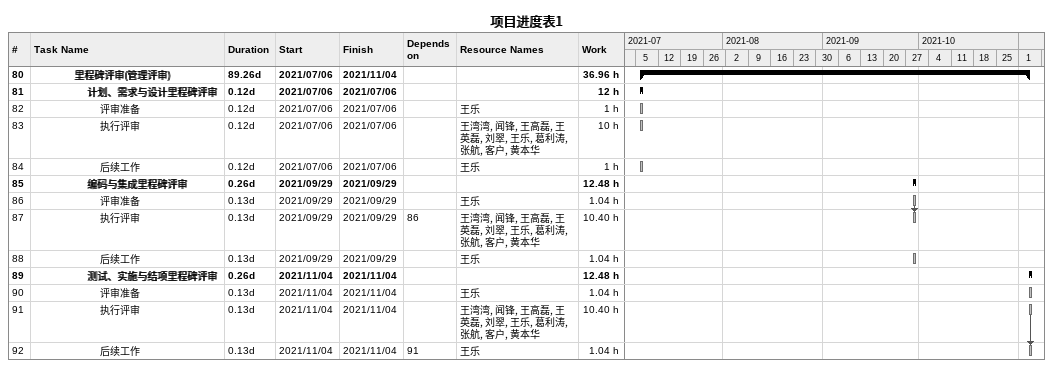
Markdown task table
项目进度表1

| ID | Level | Task | Duration | Start | Finish | Predecessors | Resources | Work (h) |
|---|---|---|---|---|---|---|---|---|
| 80 | 4 | **里程碑评审(管理评审)** | 89.26d | 2021-07-06 | 2021-11-04 |  |  | 36.96 |
| 81 | 5 | **计划、需求与设计里程碑评审** | 0.12d | 2021-07-06 | 2021-07-06 |  |  | 12 |
| 82 | 6 | 评审准备 | 0.12d | 2021-07-06 | 2021-07-06 |  | 王乐 | 1 |
| 83 | 6 | 执行评审 | 0.12d | 2021-07-06 | 2021-07-06 |  | 王湾湾, 闻锋, 王高磊, 王英磊, 刘翠, 王乐, 葛利涛, 张航, 客户, 黄本华 | 10 |
| 84 | 6 | 后续工作 | 0.12d | 2021-07-06 | 2021-07-06 |  | 王乐 | 1 |
| 85 | 5 | **编码与集成里程碑评审** | 0.26d | 2021-09-29 | 2021-09-29 |  |  | 12.48 |
| 86 | 6 | 评审准备 | 0.13d | 2021-09-29 | 2021-09-29 |  | 王乐 | 1.04 |
| 87 | 6 | 执行评审 | 0.13d | 2021-09-29 | 2021-09-29 | 86 | 王湾湾, 闻锋, 王高磊, 王英磊, 刘翠, 王乐, 葛利涛, 张航, 客户, 黄本华 | 10.40 |
| 88 | 6 | 后续工作 | 0.13d | 2021-09-29 | 2021-09-29 |  | 王乐 | 1.04 |
| 89 | 5 | **测试、实施与结项里程碑评审** | 0.26d | 2021-11-04 | 2021-11-04 |  |  | 12.48 |
| 90 | 6 | 评审准备 | 0.13d | 2021-11-04 | 2021-11-04 |  | 王乐 | 1.04 |
| 91 | 6 | 执行评审 | 0.13d | 2021-11-04 | 2021-11-04 |  | 王湾湾, 闻锋, 王高磊, 王英磊, 刘翠, 王乐, 葛利涛, 张航, 客户, 黄本华 | 10.40 |
| 92 | 6 | 后续工作 | 0.13d | 2021-11-04 | 2021-11-04 | 91 | 王乐 | 1.04 |
